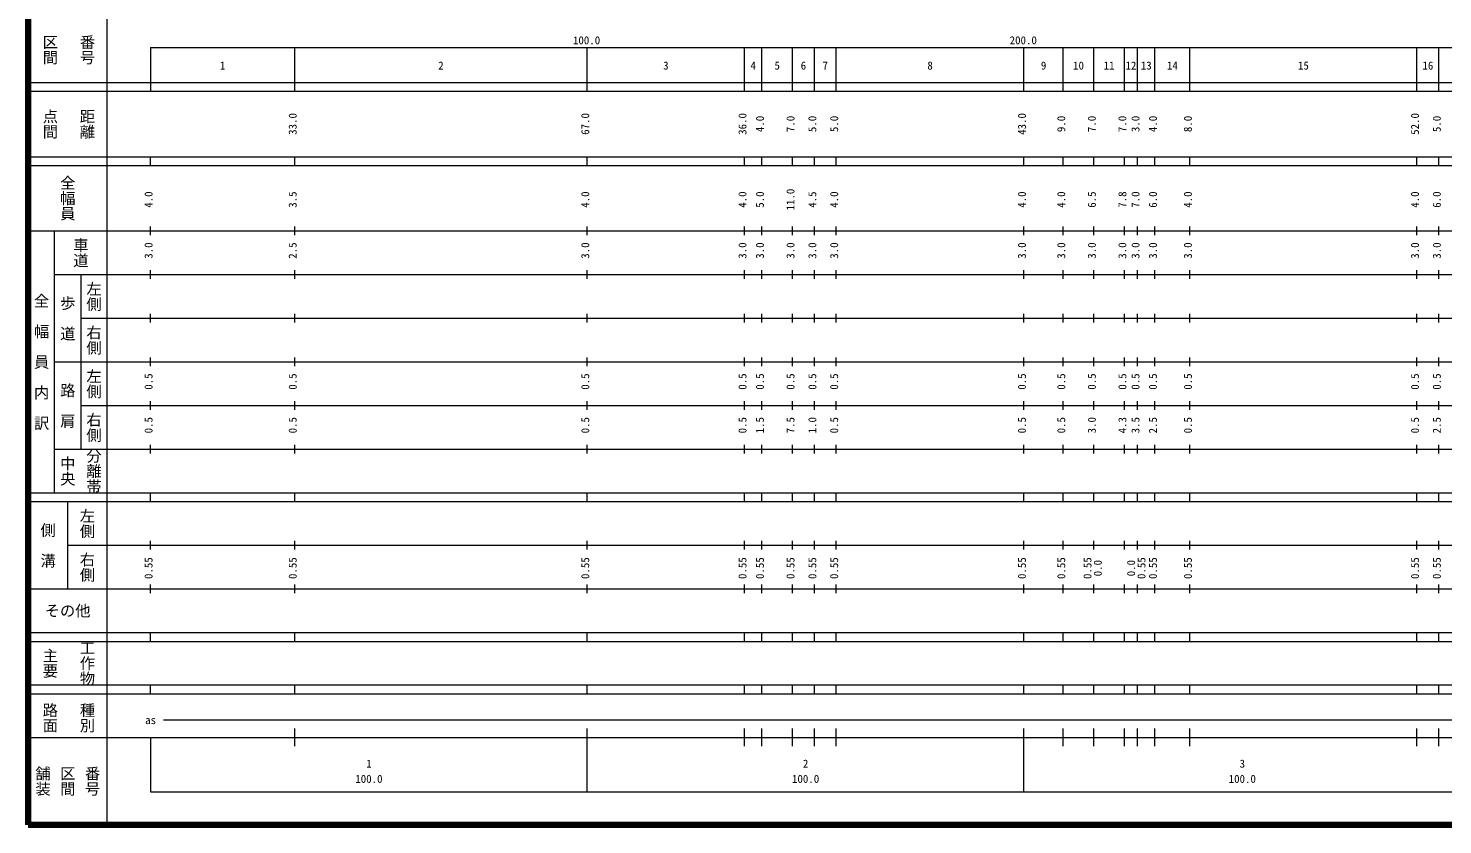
# Model space of a CAD drawing. Units: millimetres, scale not verified. Extents: x 40000 to 680000, y 20000 to 380000.
# Drawn here: x 40000 to 363893, y 20000 to 202409 of the extents above; entities that cross this region are included whole.
import ezdxf
from ezdxf.enums import TextEntityAlignment as Align

# ---------------------------------------------------------------- set-up
doc = ezdxf.new("R2010")
doc.units = ezdxf.units.MM
doc.header["$LTSCALE"] = 1000
doc.layers.add('M-TTL', color=2, linetype='Continuous', lineweight=140)
doc.layers.add('M-TTL-BAND', color=7, linetype='Continuous', lineweight=13)
doc.styles.add('@ＭＳ ゴシック', font='')
doc.styles.add('ＭＳ ゴシック', font='')
doc.styles.get('@ＭＳ ゴシック').set_extended_font_data('@MS Gothic')
doc.styles.get('ＭＳ ゴシック').set_extended_font_data('MS Gothic')

msp = doc.modelspace()

# ---------------------------------------------------------------- linework, layer by layer
at = {"layer": 'M-TTL'}
for p, q in [((40000, 380000), (40000, 20000)), ((40000, 20000), (680000, 20000))]:
    msp.add_line(p, q, dxfattribs=at)
at = {"layer": 'M-TTL-BAND'}
for p, q in [((58000, 370000), (58000, 20000)), ((68000, 198000), (579000, 198000)), ((68000, 198000), (68000, 188000)), ((101000, 188000), (101000, 198000)), ((168000, 188000), (168000, 198000)), ((204000, 188000), (204000, 198000)), ((208000, 188000), (208000, 198000)), ((215000, 188000), (215000, 198000)), ((220000, 188000), (220000, 198000)), ((225000, 188000), (225000, 198000)), ((268000, 188000), (268000, 198000)), ((277000, 188000), (277000, 198000)), ((284000, 188000), (284000, 198000)), ((291000, 188000), (291000, 198000)), ((294000, 188000), (294000, 198000)), ((298000, 188000), (298000, 198000)), ((306000, 188000), (306000, 198000)), ((358000, 188000), (358000, 198000)), ((363000, 188000), (363000, 198000)), ((40000, 190000), (579000, 190000)), ((40000, 188000), (579000, 188000)), ((40000, 173000), (579000, 173000)), ((68000, 171000), (68000, 173000)), ((101000, 171000), (101000, 173000)), ((168000, 171000), (168000, 173000)), ((204000, 171000), (204000, 173000)), ((208000, 171000), (208000, 173000)), ((215000, 171000), (215000, 173000)), ((220000, 171000), (220000, 173000)), ((225000, 171000), (225000, 173000)), ((268000, 171000), (268000, 173000)), ((277000, 171000), (277000, 173000)), ((284000, 171000), (284000, 173000)), ((291000, 171000), (291000, 173000)), ((294000, 171000), (294000, 173000)), ((298000, 171000), (298000, 173000)), ((306000, 171000), (306000, 173000)), ((358000, 171000), (358000, 173000)), ((363000, 171000), (363000, 173000)), ((40000, 171000), (579000, 171000)), ((40000, 156000), (579000, 156000)), ((46000, 96000), (46000, 156000)), ((68000, 155000), (68000, 157000)), ((101000, 155000), (101000, 157000)), ((168000, 155000), (168000, 157000)), ((204000, 155000), (204000, 157000)), ((208000, 155000), (208000, 157000)), ((215000, 155000), (215000, 157000)), ((220000, 155000), (220000, 157000)), ((225000, 155000), (225000, 157000)), ((268000, 155000), (268000, 157000)), ((277000, 155000), (277000, 157000)), ((284000, 155000), (284000, 157000)), ((291000, 155000), (291000, 157000)), ((294000, 155000), (294000, 157000)), ((298000, 155000), (298000, 157000)), ((306000, 155000), (306000, 157000)), ((358000, 155000), (358000, 157000)), ((363000, 155000), (363000, 157000)), ((46000, 146000), (579000, 146000)), ((52000, 146000), (52000, 106000)), ((68000, 145000), (68000, 147000)), ((101000, 145000), (101000, 147000)), ((168000, 145000), (168000, 147000)), ((204000, 145000), (204000, 147000)), ((208000, 145000), (208000, 147000)), ((215000, 145000), (215000, 147000)), ((220000, 145000), (220000, 147000)), ((225000, 145000), (225000, 147000)), ((268000, 145000), (268000, 147000)), ((277000, 145000), (277000, 147000)), ((284000, 145000), (284000, 147000)), ((291000, 145000), (291000, 147000)), ((294000, 145000), (294000, 147000)), ((298000, 145000), (298000, 147000)), ((306000, 145000), (306000, 147000)), ((358000, 145000), (358000, 147000)), ((363000, 145000), (363000, 147000)), ((68000, 135000), (68000, 137000)), ((101000, 135000), (101000, 137000)), ((168000, 135000), (168000, 137000)), ((204000, 135000), (204000, 137000)), ((208000, 135000), (208000, 137000)), ((215000, 135000), (215000, 137000)), ((220000, 135000), (220000, 137000)), ((225000, 135000), (225000, 137000)), ((268000, 135000), (268000, 137000)), ((277000, 135000), (277000, 137000)), ((284000, 135000), (284000, 137000)), ((291000, 135000), (291000, 137000)), ((294000, 135000), (294000, 137000)), ((298000, 135000), (298000, 137000)), ((306000, 135000), (306000, 137000)), ((358000, 135000), (358000, 137000)), ((363000, 135000), (363000, 137000)), ((52000, 136000), (579000, 136000)), ((68000, 125000), (68000, 127000)), ((101000, 125000), (101000, 127000)), ((168000, 125000), (168000, 127000)), ((204000, 125000), (204000, 127000)), ((208000, 125000), (208000, 127000)), ((215000, 125000), (215000, 127000)), ((220000, 125000), (220000, 127000)), ((225000, 125000), (225000, 127000)), ((268000, 125000), (268000, 127000)), ((277000, 125000), (277000, 127000)), ((284000, 125000), (284000, 127000)), ((291000, 125000), (291000, 127000)), ((294000, 125000), (294000, 127000)), ((298000, 125000), (298000, 127000)), ((306000, 125000), (306000, 127000)), ((358000, 125000), (358000, 127000)), ((363000, 125000), (363000, 127000)), ((46000, 126000), (579000, 126000)), ((68000, 115000), (68000, 117000)), ((101000, 115000), (101000, 117000)), ((168000, 115000), (168000, 117000)), ((204000, 115000), (204000, 117000)), ((208000, 115000), (208000, 117000)), ((215000, 115000), (215000, 117000)), ((220000, 115000), (220000, 117000)), ((225000, 115000), (225000, 117000)), ((268000, 115000), (268000, 117000)), ((277000, 115000), (277000, 117000)), ((284000, 115000), (284000, 117000)), ((291000, 115000), (291000, 117000)), ((294000, 115000), (294000, 117000)), ((298000, 115000), (298000, 117000)), ((306000, 115000), (306000, 117000)), ((358000, 115000), (358000, 117000)), ((363000, 115000), (363000, 117000)), ((52000, 116000), (579000, 116000)), ((68000, 105000), (68000, 107000)), ((101000, 105000), (101000, 107000)), ((168000, 105000), (168000, 107000)), ((204000, 105000), (204000, 107000)), ((208000, 105000), (208000, 107000)), ((215000, 105000), (215000, 107000)), ((220000, 105000), (220000, 107000)), ((225000, 105000), (225000, 107000)), ((268000, 105000), (268000, 107000)), ((277000, 105000), (277000, 107000)), ((284000, 105000), (284000, 107000)), ((291000, 105000), (291000, 107000)), ((294000, 105000), (294000, 107000)), ((298000, 105000), (298000, 107000)), ((306000, 105000), (306000, 107000)), ((358000, 105000), (358000, 107000)), ((363000, 105000), (363000, 107000)), ((46000, 106000), (579000, 106000)), ((40000, 96000), (579000, 96000)), ((40000, 94000), (579000, 94000)), ((49000, 94000), (49000, 74000)), ((68000, 94000), (68000, 96000)), ((101000, 94000), (101000, 96000)), ((168000, 94000), (168000, 96000)), ((204000, 94000), (204000, 96000)), ((208000, 94000), (208000, 96000)), ((215000, 94000), (215000, 96000)), ((220000, 94000), (220000, 96000)), ((225000, 94000), (225000, 96000)), ((268000, 94000), (268000, 96000)), ((277000, 94000), (277000, 96000)), ((284000, 94000), (284000, 96000)), ((291000, 94000), (291000, 96000)), ((294000, 94000), (294000, 96000)), ((298000, 94000), (298000, 96000)), ((306000, 94000), (306000, 96000)), ((358000, 94000), (358000, 96000)), ((363000, 94000), (363000, 96000)), ((68000, 83000), (68000, 85000)), ((101000, 83000), (101000, 85000)), ((168000, 83000), (168000, 85000)), ((204000, 83000), (204000, 85000)), ((208000, 83000), (208000, 85000)), ((215000, 83000), (215000, 85000)), ((220000, 83000), (220000, 85000)), ((225000, 83000), (225000, 85000)), ((268000, 83000), (268000, 85000)), ((277000, 83000), (277000, 85000)), ((284000, 83000), (284000, 85000)), ((291000, 83000), (291000, 85000)), ((294000, 83000), (294000, 85000)), ((298000, 83000), (298000, 85000)), ((306000, 83000), (306000, 85000)), ((358000, 83000), (358000, 85000)), ((363000, 83000), (363000, 85000)), ((49000, 84000), (579000, 84000)), ((68000, 73000), (68000, 75000)), ((101000, 73000), (101000, 75000)), ((168000, 73000), (168000, 75000)), ((204000, 73000), (204000, 75000)), ((208000, 73000), (208000, 75000)), ((215000, 73000), (215000, 75000)), ((220000, 73000), (220000, 75000)), ((225000, 73000), (225000, 75000)), ((268000, 73000), (268000, 75000)), ((277000, 73000), (277000, 75000)), ((284000, 73000), (284000, 75000)), ((291000, 73000), (291000, 75000)), ((294000, 73000), (294000, 75000)), ((298000, 73000), (298000, 75000)), ((306000, 73000), (306000, 75000)), ((358000, 73000), (358000, 75000)), ((363000, 73000), (363000, 75000)), ((40000, 74000), (579000, 74000)), ((40000, 64000), (579000, 64000)), ((40000, 62000), (579000, 62000)), ((68000, 62000), (68000, 64000)), ((101000, 62000), (101000, 64000)), ((168000, 62000), (168000, 64000)), ((204000, 62000), (204000, 64000)), ((208000, 62000), (208000, 64000)), ((215000, 62000), (215000, 64000)), ((220000, 62000), (220000, 64000)), ((225000, 62000), (225000, 64000)), ((268000, 62000), (268000, 64000)), ((277000, 62000), (277000, 64000)), ((284000, 62000), (284000, 64000)), ((291000, 62000), (291000, 64000)), ((294000, 62000), (294000, 64000)), ((298000, 62000), (298000, 64000)), ((306000, 62000), (306000, 64000)), ((358000, 62000), (358000, 64000)), ((363000, 62000), (363000, 64000)), ((40000, 52000), (579000, 52000)), ((68000, 50000), (68000, 52000)), ((101000, 50000), (101000, 52000)), ((168000, 50000), (168000, 52000)), ((204000, 50000), (204000, 52000)), ((208000, 50000), (208000, 52000)), ((215000, 50000), (215000, 52000)), ((220000, 50000), (220000, 52000)), ((225000, 50000), (225000, 52000)), ((268000, 50000), (268000, 52000)), ((277000, 50000), (277000, 52000)), ((284000, 50000), (284000, 52000)), ((291000, 50000), (291000, 52000)), ((294000, 50000), (294000, 52000)), ((298000, 50000), (298000, 52000)), ((306000, 50000), (306000, 52000)), ((358000, 50000), (358000, 52000)), ((363000, 50000), (363000, 52000)), ((40000, 50000), (579000, 50000)), ((71000, 44000), (565000, 44000)), ((40000, 40000), (579000, 40000)), ((68000, 40000), (68000, 27500)), ((101000, 38000), (101000, 42000)), ((168000, 27500), (168000, 42000)), ((204000, 38000), (204000, 42000)), ((208000, 38000), (208000, 42000)), ((215000, 38000), (215000, 42000)), ((220000, 38000), (220000, 42000)), ((225000, 38000), (225000, 42000)), ((268000, 27500), (268000, 42000)), ((277000, 38000), (277000, 42000)), ((284000, 38000), (284000, 42000)), ((291000, 38000), (291000, 42000)), ((294000, 38000), (294000, 42000)), ((298000, 38000), (298000, 42000)), ((306000, 38000), (306000, 42000)), ((358000, 38000), (358000, 42000)), ((363000, 38000), (363000, 42000)), ((68000, 27500), (579000, 27500))]:
    msp.add_line(p, q, dxfattribs=at)

# ---------------------------------------------------------------- texts
at = {"layer": 'M-TTL-BAND', "style": '@ＭＳ ゴシック'}
for s, p in [('番号', (53500, 197500)), ('区間', (45000, 197500)), ('点間', (45000, 180500)), ('距離', (53500, 180500)), ('全幅員', (49000, 163500)), ('車道', (52000, 151000)), ('左側', (55000, 141000)), ('全\u3000幅\u3000員\u3000内\u3000訳', (43000, 126000)), ('歩\u3000道', (49000, 136000)), ('右側', (55000, 131000)), ('左側', (55000, 121000)), ('路\u3000肩', (49000, 116000)), ('右側', (55000, 111000)), ('中央', (49000, 101000)), ('分離帯', (55000, 101000)), ('左側', (53500, 89000)), ('側\u3000溝', (44500, 84000)), ('右側', (53500, 79000)), ('工作物', (53500, 57000)), ('主要', (45000, 57000)), ('路面', (45000, 44500)), ('種別', (53500, 44500)), ('舗装', (43333, 30000)), ('区間', (49000, 30000)), ('番号', (54667, 30000))]:
    msp.add_text(s, height=2566, rotation=270, dxfattribs=at).set_placement(p, align=Align.MIDDLE_CENTER)
at = {"layer": 'M-TTL-BAND', "style": 'ＭＳ ゴシック'}
for s, p in [('100.0', (167844, 198195)), ('200.0', (267844, 198195)), ('1', (84500, 192405)), ('2', (134500, 192405)), ('3', (186000, 192405)), ('4', (206000, 192405)), ('5', (211500, 192405)), ('6', (217500, 192405)), ('7', (222500, 192405)), ('8', (246500, 192405)), ('9', (272500, 192405)), ('10', (280500, 192405)), ('11', (287500, 192405)), ('12', (292500, 192405)), ('13', (296000, 192405)), ('14', (302000, 192405)), ('15', (332000, 192405)), ('16', (360500, 192405)), ('as', (68000, 42500)), ('1', (118000, 32523)), ('2', (218000, 32523)), ('3', (318000, 32523)), ('100.0', (118000, 29033)), ('100.0', (218000, 29033)), ('100.0', (318000, 29033))]:
    msp.add_text(s, height=1833, dxfattribs=at).set_placement(p, align=Align.BOTTOM_CENTER)
for s, p in [('33.0', (102000, 180500)), ('67.0', (169000, 180500)), ('36.0', (205000, 180500)), ('4.0', (209000, 180500)), ('7.0', (216000, 180500)), ('5.0', (221000, 180500)), ('5.0', (226000, 180500)), ('43.0', (269000, 180500)), ('9.0', (278000, 180500)), ('7.0', (285000, 180500)), ('7.0', (292000, 180500)), ('3.0', (295000, 180500)), ('4.0', (299000, 180500)), ('8.0', (307000, 180500)), ('52.0', (359000, 180500)), ('5.0', (364000, 180500)), ('11.0', (216000, 163174)), ('4.0', (69000, 163174)), ('3.5', (102000, 163174)), ('4.0', (169000, 163174)), ('4.0', (205000, 163174)), ('5.0', (209000, 163174)), ('4.5', (221000, 163174)), ('4.0', (226000, 163174)), ('4.0', (269000, 163174)), ('4.0', (278000, 163174)), ('6.5', (285000, 163174)), ('7.8', (292000, 163174)), ('7.0', (295000, 163174)), ('6.0', (299000, 163174)), ('4.0', (307000, 163174)), ('4.0', (359000, 163174)), ('6.0', (364000, 163174)), ('3.0', (69000, 151500)), ('2.5', (102000, 151500)), ('3.0', (169000, 151500)), ('3.0', (205000, 151500)), ('3.0', (209000, 151500)), ('3.0', (216000, 151500)), ('3.0', (221000, 151500)), ('3.0', (226000, 151500)), ('3.0', (269000, 151500)), ('3.0', (278000, 151500)), ('3.0', (285000, 151500)), ('3.0', (292000, 151500)), ('3.0', (295000, 151500)), ('3.0', (299000, 151500)), ('3.0', (307000, 151500)), ('3.0', (359000, 151500)), ('3.0', (364000, 151500)), ('0.5', (69000, 121500)), ('0.5', (102000, 121500)), ('0.5', (169000, 121500)), ('0.5', (205000, 121500)), ('0.5', (209000, 121500)), ('0.5', (216000, 121500)), ('0.5', (221000, 121500)), ('0.5', (226000, 121500)), ('0.5', (269000, 121500)), ('0.5', (278000, 121500)), ('0.5', (285000, 121500)), ('0.5', (292000, 121500)), ('0.5', (295000, 121500)), ('0.5', (299000, 121500)), ('0.5', (307000, 121500)), ('0.5', (359000, 121500)), ('0.5', (364000, 121500)), ('0.5', (69000, 111500)), ('0.5', (102000, 111500)), ('0.5', (169000, 111500)), ('0.5', (205000, 111500)), ('1.5', (209000, 111500)), ('7.5', (216000, 111500)), ('1.0', (221000, 111500)), ('0.5', (226000, 111500)), ('0.5', (269000, 111500)), ('0.5', (278000, 111500)), ('3.0', (285000, 111500)), ('4.3', (292000, 111500)), ('3.5', (295000, 111500)), ('2.5', (299000, 111500)), ('0.5', (307000, 111500)), ('0.5', (359000, 111500)), ('2.5', (364000, 111500)), ('0.55', (69000, 78764)), ('0.55', (102000, 78764)), ('0.55', (169000, 78764)), ('0.55', (205000, 78764)), ('0.55', (209000, 78764)), ('0.55', (216000, 78764)), ('0.55', (221000, 78764)), ('0.55', (226000, 78764)), ('0.55', (269000, 78764)), ('0.55', (278000, 78764)), ('0.55', (284000, 78764)), ('0.55', (296370, 78764)), ('0.55', (299000, 78764)), ('0.55', (307000, 78764)), ('0.55', (359000, 78764)), ('0.55', (364000, 78764)), ('0.0', (286370, 78764)), ('0.0', (294000, 78764))]:
    msp.add_text(s, height=1833, rotation=90, dxfattribs=at).set_placement(p, align=Align.BOTTOM_CENTER)
msp.add_text('その他', height=2566, dxfattribs=at).set_placement((49000, 69000), align=Align.MIDDLE_CENTER)

doc.saveas('drawing.dxf')
